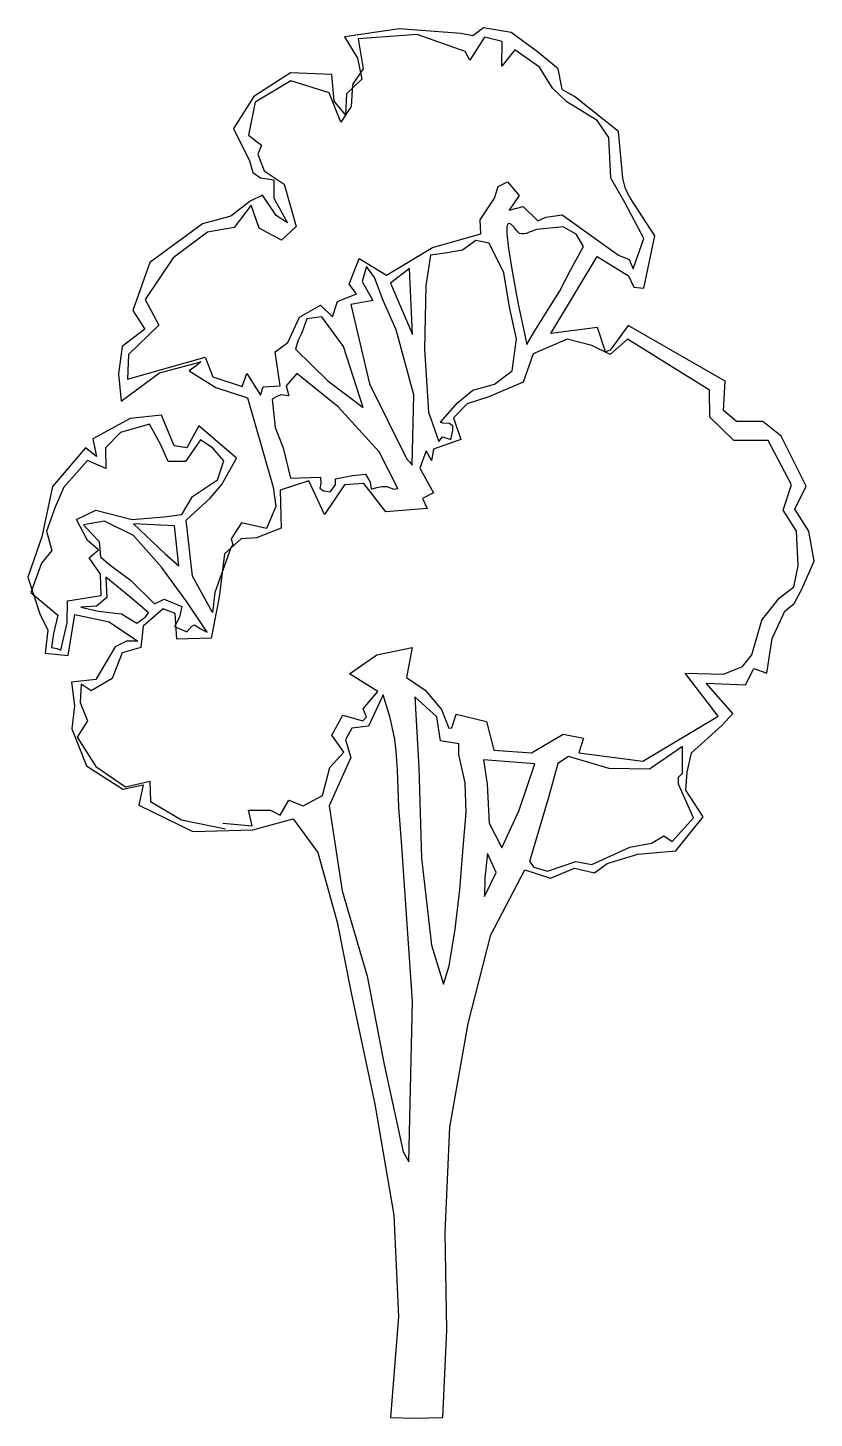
# Model space of a CAD drawing. Extents: x 25354 to 31237, y -5363 to 5038.
import ezdxf

# ---------------------------------------------------------------- set-up
doc = ezdxf.new("R2010")
doc.units = 0
doc.layers.get('0').update_dxf_attribs({"linetype": 'CONTINUOUS'})

msp = doc.modelspace()

# ---------------------------------------------------------------- linework, layer by layer
at = {"color": 0}
for points in [[(28460, -5359), (28488, -4704), (28476, -3975), (28511, -3186), (28649, -2410), (28817, -1747), (29072, -1261), (29264, -1323), (29445, -1249), (29594, -1284), (29688, -1214), (29919, -1143), (30202, -1120), (30406, -865), (30276, -665), (30288, -531), (30319, -386), (30547, -182), (30629, -92), (30429, 135), (30723, 124), (30786, 245), (30884, 210), (30923, 469), (31018, 673), (31088, 732), (31143, 834), (31237, 1049), (31198, 1273), (31092, 1438), (31178, 1610), (30990, 1983), (30853, 2093), (30657, 2093), (30559, 2175), (30570, 2395), (29845, 2810), (29712, 2626), (29676, 2614), (29617, 2795), (29268, 2751), (29613, 3328), (29849, 3183), (29888, 3097), (29963, 3089), (30045, 3481), (29861, 3767), (29825, 3834), (29806, 3912), (29774, 4261), (29445, 4524), (29355, 4575), (29347, 4603), (29323, 4732), (29166, 4857), (28970, 5003), (28762, 5038), (28684, 4979), (28594, 4995), (28135, 5030), (27723, 4971), (27821, 4810), (27853, 4654), (27739, 4544), (27731, 4387), (27645, 4489), (27629, 4689), (27319, 4701), (27045, 4524), (26892, 4285), (27013, 4042), (27037, 3955), (27096, 3916), (27194, 3901), (27194, 3763), (27296, 3579), (27213, 3634), (27111, 3787), (27017, 3740), (26872, 3630), (26660, 3571), (26268, 3281), (26139, 2924), (26229, 2783), (26060, 2653), (26033, 2449), (26052, 2245), (26339, 2457), (26648, 2540), (26613, 2508), (26562, 2473), (26762, 2347), (26998, 2269), (27107, 1889), (27190, 1602), (27209, 1457), (27139, 1292), (26954, 1336), (26876, 1214), (26888, 1171), (26872, 1147), (26754, 814), (26735, 665), (26586, 936), (26539, 1355), (26719, 1520), (26805, 1622), (26915, 1818), (26633, 2061), (26543, 1896), (26448, 1912), (26354, 2140), (26119, 2116), (25841, 1963), (25868, 1830), (25786, 1896), (25539, 1606), (25460, 1230), (25354, 928), (25444, 653), (25503, 532), (25484, 359), (25656, 343), (25707, 649), (25962, 594), (26178, 449), (26092, 449), (26009, 406), (25864, 163), (25680, 143), (25703, -33), (25684, -206), (25793, -484), (26064, -657), (26217, -625), (26186, -778), (26590, -974), (27037, -963), (27339, -880), (27523, -1131), (27668, -1653), (27774, -2182), (27951, -3014), (28092, -3845), (28127, -4602), (28068, -5359), (28249, -5363), (28460, -5359)], [(27096, 2289), (27115, 2351), (27241, 2359), (27205, 2614), (27300, 2685), (27386, 2873), (27543, 2963), (27633, 2877), (27672, 2991), (27813, 3049), (27758, 3120), (27833, 3312), (28037, 3187), (28382, 3395), (28743, 3497), (28739, 3602), (28845, 3763), (28872, 3850), (28943, 3885), (29029, 3783), (28955, 3673), (29060, 3701), (29170, 3595), (29229, 3622), (29351, 3638), (29570, 3481), (29774, 3336), (29853, 3304), (29884, 3234), (29963, 3461), (29821, 3732), (29715, 3912), (29700, 4218), (29613, 4344), (29386, 4485), (29280, 4587), (29182, 4744), (28998, 4873), (28900, 4752), (28904, 4936), (28770, 4967), (28660, 4795), (28625, 4861), (28268, 4987), (27825, 4956), (27864, 4732), (27782, 4614), (27774, 4450), (27696, 4332), (27609, 4552), (27323, 4642), (27056, 4481), (27005, 4234), (27103, 4159), (27076, 4093), (27123, 3967), (27272, 3869), (27362, 3551), (27252, 3450), (27084, 3540), (27025, 3712), (26899, 3544), (26699, 3508), (26441, 3316), (26233, 3006), (26335, 2814), (26107, 2595), (26099, 2410), (26680, 2575), (26739, 2426), (26958, 2355), (26994, 2453), (27096, 2289)], [(29088, 2669), (29143, 2763), (29229, 2904), (29331, 3065), (29417, 3230), (29511, 3402), (29457, 3493), (29359, 3548), (29159, 3528), (29127, 3516), (29104, 3508), (29084, 3500), (29064, 3497), (29049, 3497), (29033, 3500), (29013, 3520), (28990, 3548), (28966, 3571), (28947, 3575), (28939, 3555), (28939, 3497), (28951, 3387), (28978, 3218), (29021, 2983), (29088, 2669)], [(28429, 1943), (28456, 1979), (28504, 1963), (28519, 1959), (28535, 2026), (28535, 2061), (28507, 2077), (28460, 2081), (28441, 2089), (28570, 2234), (28684, 2328), (28845, 2371), (28978, 2473), (29009, 2712), (28958, 2947), (28915, 3206), (28806, 3426), (28707, 3446), (28606, 3375), (28476, 3351), (28366, 3336), (28331, 3108), (28323, 2634), (28351, 2163), (28429, 1943)], [(28229, 1767), (28241, 2293), (28111, 2779), (28013, 2998), (27947, 3171), (27888, 3253), (27856, 3140), (27935, 2998), (27770, 2967), (27911, 2375), (28190, 1810), (28209, 1791), (28229, 1767), (28229, 1767), (28229, 1767)], [(28233, 2744), (28209, 3238), (28068, 3128), (28233, 2744)], [(27864, 2198), (27715, 2653), (27554, 2877), (27441, 2861), (27405, 2755), (27378, 2700), (27358, 2634), (27598, 2398), (27864, 2198)], [(26813, -912), (27033, -931), (27005, -814), (27170, -814), (27241, -853), (27307, -739), (27413, -782), (27558, -704), (27613, -496), (27719, -382), (27629, -253), (27711, -104), (27860, -147), (27888, -119), (27864, -57), (27974, 73), (27762, 206), (27966, 347), (28229, 402), (28186, 179), (28327, 84), (28449, -61), (28504, -202), (28527, -198), (28558, -96), (28786, -151), (28841, -367), (29123, -386), (29359, -245), (29511, -276), (29476, -386), (29955, -449), (30519, -112), (30272, 210), (30559, 202), (30700, 261), (30770, 347), (30845, 606), (30974, 771), (31084, 857), (31116, 1014), (31104, 1273), (31006, 1430), (31068, 1618), (30892, 1951), (30637, 1951), (30457, 2124), (30453, 2328), (29841, 2708), (29712, 2595), (29574, 2661), (29390, 2708), (29135, 2598), (29060, 2387), (28802, 2277), (28641, 2226), (28539, 2120), (28594, 1959), (28390, 1885), (28374, 1802), (28335, 1873), (28288, 1743), (28390, 1559), (28307, 1516), (28343, 1441), (28033, 1418), (27868, 1630), (27723, 1618), (27574, 1398), (27456, 1649), (27241, 1579), (27249, 1296), (27064, 1222), (26950, 1214), (26825, 1104), (26786, 779), (26727, 473), (26468, 465), (26456, 657), (26366, 692), (26217, 563), (26201, 402), (26060, 363), (25986, 171), (25829, 77), (25754, 128), (25746, -10), (25801, -147), (25723, -268), (25864, -488), (26084, -641), (26268, -598), (26272, -751), (26503, -888), (26833, -955)], [(27617, 1567), (27656, 1618), (27656, 1665), (27680, 1669), (27782, 1689), (27880, 1700), (27915, 1638), (27923, 1587), (27966, 1598), (28002, 1606), (28041, 1606), (28092, 1587), (28123, 1591), (27982, 1865), (27676, 2202), (27366, 2453), (27288, 2359), (27307, 2285), (27249, 2293), (27217, 2281), (27182, 2261), (27205, 2049), (27264, 1896), (27319, 1669), (27543, 1677), (27547, 1630), (27539, 1594), (27566, 1575), (27617, 1567)], [(25601, 383), (25648, 586), (25652, 751), (25903, 790), (25899, 951), (25813, 1073), (25884, 1132), (25801, 1202), (25719, 1359), (25864, 1430), (26135, 1359), (26374, 1379), (26507, 1398), (26586, 1532), (26774, 1657), (26821, 1798), (26739, 1893), (26645, 1955), (26535, 1794), (26405, 1794), (26346, 1924), (26264, 2073), (26048, 2010), (25935, 1896), (25939, 1740), (25801, 1802), (25625, 1602), (25558, 1453), (25495, 1273), (25535, 1128), (25456, 1034), (25378, 814), (25578, 645), (25546, 508), (25531, 402), (25574, 394), (25601, 383)], [(26696, 516), (26543, 743), (26354, 1002), (26146, 1241), (25927, 1347), (25770, 1320), (25829, 1257), (25888, 1194), (25899, 1081), (25970, 1018), (26119, 908), (26303, 728), (26374, 763), (26507, 708), (26488, 630), (26452, 559), (26543, 520), (26582, 563), (26601, 571), (26645, 543), (26696, 516)], [(26484, 1014), (26452, 1312), (26146, 1328), (26382, 1104), (26484, 1014)], [(26170, 583), (26205, 610), (26237, 634), (26256, 661), (26194, 716), (26103, 794), (25939, 928), (25946, 775), (25868, 712), (25750, 704), (25884, 673), (26056, 653), (26170, 583)], [(28205, -3445), (28233, -2245), (28151, -1049), (28131, -794), (28119, -512), (28111, -374), (28100, -284), (28064, -123), (28013, 49), (27903, -186), (27778, -202), (27731, -288), (27770, -421), (27715, -543), (27609, -782), (27707, -1418), (27892, -2057), (28021, -2716), (28162, -3371), (28182, -3406), (28205, -3445)], [(28464, -2116), (28507, -1978), (28551, -1704), (28586, -1410), (28602, -1218), (28613, -1065), (28633, -833), (28625, -610), (28578, -398), (28578, -319), (28441, -296), (28413, -116), (28249, 34), (28280, -496), (28300, -1174), (28374, -1825), (28464, -2116)], [(29241, -1272), (29453, -1198), (29574, -1222), (29857, -1092), (30021, -1061), (30112, -1006), (30174, -1049), (30335, -872), (30221, -621), (30221, -567), (30253, -539), (30253, -339), (30006, -508), (29704, -504), (29398, -414), (29319, -465), (29249, -720), (29174, -971), (29108, -1198), (29139, -1241), (29241, -1272)], [(28900, -1096), (29029, -814), (29147, -468), (28762, -437), (28790, -621), (28806, -912), (28900, -1096)], [(28770, -1461), (28857, -1280), (28794, -1139), (28774, -1320), (28770, -1461)]]:
    msp.add_lwpolyline(points, dxfattribs=at)

doc.saveas('drawing.dxf')
